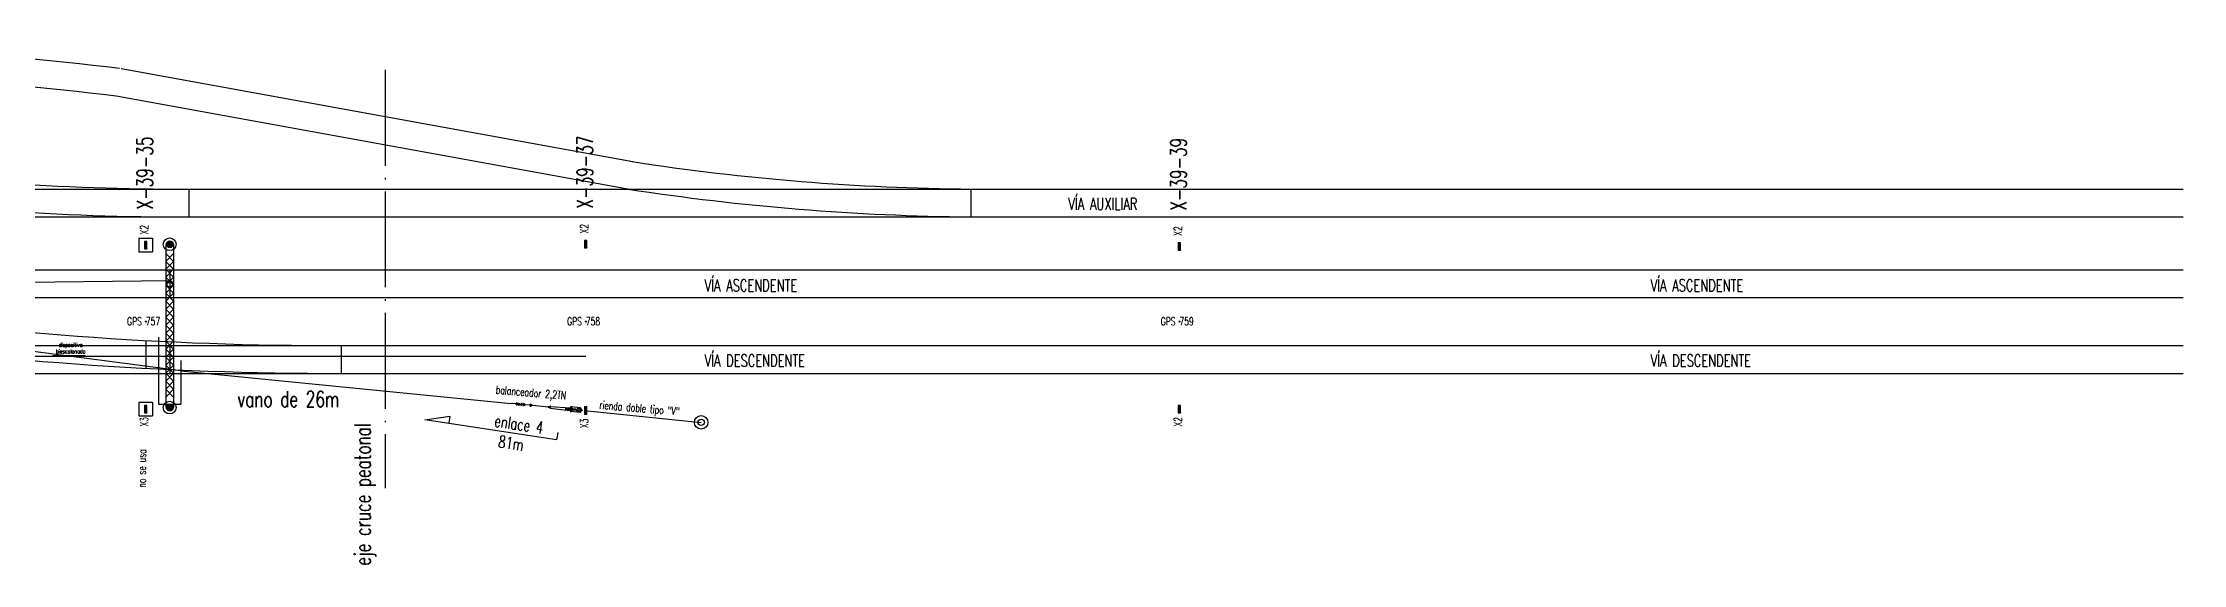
# Model space of a CAD drawing. Header units: millimetres. Extents: x 177 to 1227, y 1625 to 1695.
# Drawn here: x 1093.3 to 1227.1, y 1633.4 to 1666 of the extents above; entities that cross this region are included whole.
import ezdxf

# ---------------------------------------------------------------- set-up
doc = ezdxf.new("R2010")
doc.units = ezdxf.units.MM
doc.linetypes.add('ACAD_ISO04W100', pattern=[30, 24, -3, 0, -3])
doc.layers.add('02 L d C', color=7, linetype='Continuous', lineweight=5)
doc.layers.add('Textos catenaria', color=7, linetype='Continuous')
doc.styles.add('SIMPLEX', font='simplex.shx', dxfattribs={"width": 0.75})

# ---------------------------------------------------------------- blocks, each defined once
blk = doc.blocks.new('biescalonado')
at = {"color": 4}
for p, q in [((0.03, 0.04), (0, 0)), ((1.7, -1.06), (1.67, -1.1))]:
    blk.add_line(p, q, dxfattribs=at)
at = {"color": 4, "const_width": 0.0125}
for points in [[(-0.01, 0, 1), (0.01, 0, 1)], [(1.66, -1.1, 1), (1.67, -1.1, 1)]]:
    blk.add_lwpolyline(points, format="xyb", close=True, dxfattribs=at)
at = {"layer": '02 L d C', "color": 4}
blk.add_line((0.03, 0.04), (1.7, -1.06), dxfattribs=at)
blk = doc.blocks.new('balanceador de contrapesos')
at = {"color": 3}
for p, q in [((0.21, 0), (0.23, 0)), ((0.26, 0.03), (0.23, 0)), ((0.23, 0), (0.26, -0.03)), ((0.26, 0.05), (0.26, -0.05)), ((0.26, 0.05), (0.55, 0.05)), ((0.35, 0.14), (0.28, 0.05)), ((0.31, 0.05), (0.31, -0.05)), ((0.35, 0.14), (0.93, 0.15)), ((0.35, 0.14), (0.35, 0.05)), ((0.35, 0.05), (0.48, 0.13)), ((0.48, 0.13), (0.53, 0.13)), ((0.55, 0.05), (0.55, -0.05)), ((0.6, 0.04), (0.6, -0.04)), ((0.6, 0.04), (1.26, 0.04)), ((0.6, 0), (1.26, 0)), ((0.86, 0.11), (0.86, 0.04)), ((0.86, 0.11), (1, 0.11)), ((0.86, 0.1), (1, 0.06)), ((0.93, 0.19), (0.93, -0.19)), ((1, 0.11), (1, 0.04)), ((2.23, 0.05), (1, 0.09)), ((1.26, 0.04), (1.26, -0.04)), ((2.21, 0.04), (2.21, -0.04)), ((2.25, 0.04), (2.25, -0.04)), ((2.25, 0.02), (2.36, 0.02)), ((2.32, 0.02), (2.36, 0.02)), ((2.32, 0.02), (2.32, -0.02)), ((2.34, 0), (3.35, 0)), ((2.35, 0.03), (2.35, -0.03)), ((2.36, 0.02), (2.36, 0.02)), ((3.35, 0.01), (3.38, 0.01)), ((3.4, 0.03), (3.43, 0.03)), ((3.48, 0.06), (3.48, -0.06)), ((3.5, 0), (3.48, 0)), ((3.49, 0.01), (3.5, 0.01)), ((3.5, 0.01), (3.5, 0)), ((3.5, 0), (3.8, 0)), ((3.5, -0.01), (3.5, 0)), ((3.79, 0.01), (3.82, 0.01)), ((3.85, 0.03), (3.88, 0.03)), ((3.93, 0.06), (3.93, -0.06)), ((3.94, 0), (3.93, 0)), ((3.94, 0.01), (3.97, 0.01)), ((3.99, 0.03), (4.02, 0.03)), ((4.07, 0.06), (4.07, -0.06)), ((4.09, 0), (4.07, 0)), ((4.08, 0.01), (4.12, 0.01)), ((4.14, 0.03), (4.17, 0.03)), ((4.22, 0.06), (4.22, -0.06)), ((4.23, 0), (4.22, 0)), ((4.23, 0.01), (4.26, 0.01)), ((4.28, 0.03), (4.31, 0.03)), ((4.36, 0.06), (4.36, -0.06)), ((4.38, 0), (4.36, 0)), ((4.38, 0.01), (4.38, 0.01)), ((4.38, 0.01), (4.38, -0.01)), ((4.39, 0.01), (4.38, 0.01)), ((4.38, 0), (4.68, 0)), ((4.68, 0.01), (4.68, 0.01)), ((4.68, 0.01), (4.68, -0.01)), ((4.68, 0), (4.7, 0)), ((0.26, -0.05), (0.55, -0.05)), ((0.28, -0.05), (0.35, -0.14)), ((0.35, -0.05), (0.35, -0.14)), ((0.35, -0.05), (0.48, -0.13)), ((0.35, -0.14), (0.93, -0.15)), ((0.48, -0.13), (0.53, -0.13)), ((0.6, -0.04), (1.26, -0.04)), ((0.86, -0.04), (0.86, -0.11)), ((0.86, -0.1), (1, -0.06)), ((0.86, -0.11), (1, -0.11)), ((1, -0.04), (1, -0.11)), ((2.23, -0.05), (1, -0.09)), ((2.25, -0.02), (2.36, -0.02)), ((2.32, -0.02), (2.36, -0.02)), ((2.36, -0.02), (2.36, -0.02)), ((3.35, -0.01), (3.38, -0.01)), ((3.4, -0.03), (3.43, -0.03)), ((3.49, -0.01), (3.5, -0.01)), ((3.79, -0.01), (3.82, -0.01)), ((3.85, -0.03), (3.88, -0.03)), ((3.94, -0.01), (3.97, -0.01)), ((3.99, -0.03), (4.02, -0.03)), ((4.08, -0.01), (4.12, -0.01)), ((4.14, -0.03), (4.17, -0.03)), ((4.23, -0.01), (4.26, -0.01)), ((4.28, -0.03), (4.31, -0.03)), ((4.38, -0.01), (4.38, -0.01)), ((4.39, -0.01), (4.38, -0.01)), ((4.68, -0.01), (4.68, -0.01))]:
    blk.add_line(p, q, dxfattribs=at)
for points in [[(0.48, 0.12), (0.53, 0.12), (0.53, 0.06), (0.48, 0.06)], [(0.48, -0.12), (0.53, -0.12), (0.53, -0.06), (0.48, -0.06)]]:
    blk.add_lwpolyline(points, close=True, dxfattribs=at)
blk.add_circle((0, 0), 0.00196, dxfattribs=at)
for centre, radius, start, end in [((2.23, 0.04), 0.024, 0, 180), ((3.42, 0), 0.038, 114.8234, 176.745), ((3.49, 0), 0.0739, 135.7092, 176.4518), ((3.49, 0), 0.0672, 96.0093, 133.3639), ((3.86, 0), 0.038, 114.8234, 176.745), ((3.94, 0), 0.0739, 135.7092, 176.4518), ((3.93, 0), 0.0672, 96.0093, 133.3639), ((4.01, 0), 0.038, 114.8234, 176.745), ((4.09, 0), 0.0739, 135.7092, 176.4518), ((4.08, 0), 0.0672, 96.0093, 133.3639), ((4.15, 0), 0.038, 114.8234, 176.745), ((4.23, 0), 0.0739, 135.7092, 176.4518), ((4.23, 0), 0.0672, 96.0093, 133.3639), ((4.3, 0), 0.038, 114.8234, 176.745), ((4.38, 0), 0.0739, 135.7092, 176.4518), ((4.37, 0), 0.0672, 96.0093, 133.3639), ((2.23, -0.04), 0.024, 180, 0), ((3.42, 0), 0.038, 183.255, 245.1766), ((3.49, 0), 0.0739, 183.5482, 224.2908), ((3.49, 0), 0.0672, 226.6361, 263.9907), ((3.86, 0), 0.038, 183.255, 245.1766), ((3.94, 0), 0.0739, 183.5482, 224.2908), ((3.93, 0), 0.0672, 226.6361, 263.9907), ((4.01, 0), 0.038, 183.255, 245.1766), ((4.09, 0), 0.0739, 183.5482, 224.2908), ((4.08, 0), 0.0672, 226.6361, 263.9907), ((4.15, 0), 0.038, 183.255, 245.1766), ((4.23, 0), 0.0739, 183.5482, 224.2908), ((4.23, 0), 0.0672, 226.6361, 263.9907), ((4.3, 0), 0.038, 183.255, 245.1766), ((4.38, 0), 0.0739, 183.5482, 224.2908), ((4.37, 0), 0.0672, 226.6361, 263.9907)]:
    blk.add_arc(centre, radius, start, end, dxfattribs=at)

msp = doc.modelspace()

# ---------------------------------------------------------------- hatches: boundary and pattern name
for points in [[(1099.706, 1653.11), (1099.846, 1653.11), (1099.846, 1653.57), (1099.706, 1653.57)], [(1101.066, 1653.39, 1), (1101.486, 1653.39, 1)], [(1127.206, 1653.17), (1127.346, 1653.17), (1127.346, 1653.63), (1127.206, 1653.63)], [(1164.306, 1653.03), (1164.446, 1653.03), (1164.446, 1653.49), (1164.306, 1653.49)], [(1099.706, 1642.85), (1099.846, 1642.85), (1099.846, 1643.31), (1099.706, 1643.31)], [(1101.066, 1643.17, 1), (1101.486, 1643.17, 1)], [(1127.206, 1642.75), (1127.346, 1642.75), (1127.346, 1643.21), (1127.206, 1643.21)], [(1164.306, 1642.85), (1164.446, 1642.85), (1164.446, 1643.31), (1164.306, 1643.31)]]:
    msp.add_hatch(color=256).paths.add_polyline_path(points)

# ---------------------------------------------------------------- linework, layer by layer
at = {"color": 8}
for p, q in [((1130.216, 1658.552), (1098.238, 1664.375)), ((1129.904, 1656.84), (1097.926, 1662.664)), ((982.69, 1656.84), (1227.107, 1656.84)), ((1102.484, 1655.1), (1102.484, 1656.84)), ((1151.344, 1656.84), (1151.344, 1655.1)), ((982.69, 1655.1), (1227.107, 1655.1)), ((1099.351, 1653.765), (1100.201, 1653.765)), ((1099.351, 1653.765), (1099.351, 1652.915)), ((1100.201, 1653.765), (1100.201, 1652.915)), ((1099.351, 1652.915), (1100.201, 1652.915)), ((177.441, 1651.79), (1227.107, 1651.79)), ((177.441, 1650.05), (1227.107, 1650.05)), ((177.441, 1647.05), (1227.107, 1647.05)), ((177.441, 1645.31), (1227.107, 1645.31)), ((1099.351, 1643.505), (1100.201, 1643.505)), ((1099.351, 1643.505), (1099.351, 1642.655)), ((1099.351, 1642.655), (1100.201, 1642.655)), ((1100.201, 1643.505), (1100.201, 1642.655))]:
    msp.add_line(p, q, dxfattribs=at)
at = {"linetype": 'ACAD_ISO04W100', "ltscale": 0.25}
msp.add_line((1114.744, 1664.299), (1114.744, 1638.125), dxfattribs=at)
for p, q in [((1099.706, 1653.57), (1099.706, 1653.11)), ((1099.846, 1653.57), (1099.706, 1653.57)), ((1099.706, 1653.57), (1099.846, 1653.11)), ((1099.846, 1653.11), (1099.846, 1653.57)), ((1127.206, 1653.63), (1127.206, 1653.17)), ((1127.346, 1653.63), (1127.206, 1653.63)), ((1127.206, 1653.63), (1127.346, 1653.17)), ((1127.346, 1653.17), (1127.346, 1653.63)), ((1164.306, 1653.49), (1164.306, 1653.03)), ((1164.446, 1653.49), (1164.306, 1653.49)), ((1164.306, 1653.49), (1164.446, 1653.03)), ((1164.446, 1653.03), (1164.446, 1653.49)), ((1099.706, 1653.11), (1099.846, 1653.11)), ((1127.206, 1653.17), (1127.346, 1653.17)), ((1164.306, 1653.03), (1164.446, 1653.03)), ((1101.276, 1651.79), (1101.276, 1650.05)), ((1099.776, 1647.369), (1099.776, 1645.627)), ((1101.276, 1647.05), (1101.276, 1645.31)), ((1111.984, 1647.05), (1111.984, 1645.31)), ((1094.976, 1646.43), (1094.976, 1646.38)), ((1099.706, 1643.31), (1099.706, 1642.85)), ((1099.846, 1643.31), (1099.706, 1643.31)), ((1099.706, 1643.31), (1099.846, 1642.85)), ((1099.706, 1642.85), (1099.846, 1642.85)), ((1099.846, 1642.85), (1099.846, 1643.31)), ((1117.224, 1642.412), (1118.783, 1642.634)), ((1118.783, 1642.634), (1118.715, 1642.185)), ((1127.206, 1643.21), (1127.206, 1642.75)), ((1127.346, 1643.21), (1127.206, 1643.21)), ((1127.206, 1643.21), (1127.346, 1642.75)), ((1127.206, 1642.98), (1134.489, 1642.244)), ((1127.206, 1642.75), (1127.346, 1642.75)), ((1127.346, 1642.75), (1127.346, 1643.21)), ((1164.306, 1643.31), (1164.306, 1642.85)), ((1164.446, 1643.31), (1164.306, 1643.31)), ((1164.306, 1643.31), (1164.446, 1642.85)), ((1164.306, 1642.85), (1164.446, 1642.85)), ((1164.446, 1642.85), (1164.446, 1643.31)), ((1125.453, 1641.158), (1117.224, 1642.412)), ((1125.522, 1641.607), (1125.453, 1641.158))]:
    msp.add_line(p, q)
at = {"color": 4}
for p, q in [((1101.031, 1653.39), (1101.031, 1643.17)), ((1101.521, 1653.39), (1101.521, 1643.17)), ((1101.521, 1652.822), (1101.031, 1652.322)), ((1101.031, 1652.822), (1101.521, 1652.322)), ((1101.521, 1652.322), (1101.031, 1651.822)), ((1101.031, 1652.322), (1101.521, 1651.822)), ((1101.521, 1651.822), (1101.031, 1651.322)), ((1101.031, 1651.822), (1101.521, 1651.322)), ((1101.521, 1651.322), (1101.031, 1650.822)), ((1101.031, 1651.322), (1101.521, 1650.822)), ((1101.521, 1650.822), (1101.031, 1650.322)), ((1101.031, 1650.822), (1101.521, 1650.322)), ((1101.521, 1650.322), (1101.031, 1649.822)), ((1101.031, 1650.322), (1101.521, 1649.822)), ((1101.521, 1649.822), (1101.031, 1649.322)), ((1101.031, 1649.822), (1101.521, 1649.322)), ((1101.521, 1649.322), (1101.031, 1648.822)), ((1101.031, 1649.322), (1101.521, 1648.822)), ((1101.521, 1648.822), (1101.031, 1648.322)), ((1101.031, 1648.822), (1101.521, 1648.322)), ((1101.521, 1648.322), (1101.031, 1647.822)), ((1101.031, 1648.322), (1101.521, 1647.822)), ((1101.521, 1647.822), (1101.031, 1647.322)), ((1101.031, 1647.822), (1101.521, 1647.322)), ((1101.521, 1647.322), (1101.031, 1646.822)), ((1101.031, 1647.322), (1101.521, 1646.822)), ((1101.521, 1646.822), (1101.031, 1646.322)), ((1101.031, 1646.822), (1101.521, 1646.322)), ((1101.521, 1646.322), (1101.031, 1645.822)), ((1101.031, 1646.322), (1101.521, 1645.822)), ((1101.521, 1645.822), (1101.031, 1645.322)), ((1101.031, 1645.822), (1101.521, 1645.322)), ((1101.521, 1645.322), (1101.031, 1644.822)), ((1101.031, 1645.322), (1101.521, 1644.822)), ((1101.521, 1644.822), (1101.031, 1644.322)), ((1101.031, 1644.822), (1101.521, 1644.322)), ((1101.521, 1644.322), (1101.031, 1643.822)), ((1101.031, 1644.322), (1101.521, 1643.822))]:
    msp.add_line(p, q, dxfattribs=at)
at = {"color": 1}
for p, q in [((1064.576, 1650.721), (1101.276, 1651.12)), ((1065.276, 1646.38), (1100.576, 1646.38)), ((1100.576, 1646.38), (1127.276, 1646.38))]:
    msp.add_line(p, q, dxfattribs=at)
at = {"color": 6}
for q in [(1065.976, 1650.157), (1122.606, 1643.434)]:
    msp.add_line((1101.976, 1645.469), q, dxfattribs=at)
at = {"color": 5}
for p, q in [((1100.576, 1647.58), (1100.576, 1643.38)), ((1101.976, 1646.12), (1101.976, 1643.38)), ((1100.576, 1643.38), (1101.976, 1643.38))]:
    msp.add_line(p, q, dxfattribs=at)
at = {"color": 8}
for centre in [(1101.276, 1653.39), (1101.276, 1643.17)]:
    msp.add_circle(centre, 0.4, dxfattribs=at)
for centre, radius in [((1101.276, 1653.39), 0.21), ((1101.276, 1650.92), 0.2), ((1099.776, 1648.55), 0.0293), ((1127.276, 1648.55), 0.0293), ((1164.376, 1648.55), 0.0293), ((1101.276, 1643.17), 0.21), ((1134.489, 1642.244), 0.425), ((1134.489, 1642.244), 0.2)]:
    msp.add_circle(centre, radius)
for centre, radius, start, end in [((1070.886, 1434.647), 231.354, 83.23704, 89.85183), ((1070.886, 1434.647), 229.614, 83.23704, 89.85183), ((1102.157, 1816.976), 160.136, 261.59085, 270.11577), ((1152.889, 1807.097), 150.264, 261.3028, 269.41766), ((1102.157, 1816.976), 161.876, 261.59085, 270.11577), ((1152.889, 1807.097), 152.004, 261.3028, 269.41766)]:
    msp.add_arc(centre, radius, start, end, dxfattribs=at)
for radius in [221.588, 223.328]:
    msp.add_arc((1111.659, 1868.638), radius, 261.56295, 270.08109)

# ---------------------------------------------------------------- block references
for name, p, rotation in [('biescalonado', (1093.977, 1646.38), 33.39072074440782), ('balanceador de contrapesos', (1127.279, 1642.973), 174.3650744774758)]:
    msp.add_blockref(name, p, dxfattribs=dict(rotation=rotation))

# ---------------------------------------------------------------- texts
at = {"layer": 'Textos catenaria', "style": 'SIMPLEX', "width": 0.7}
for s, height, rotation, p in [('X-39-35', 1, 90, (1100.223, 1655.568)), ('X-39-37', 1, 90, (1127.723, 1655.628)), ('X-39-39', 1, 90, (1164.823, 1655.488)), ('X2', 0.5, 90, (1099.923, 1654)), ('X2', 0.5, 90, (1127.423, 1654.06)), ('X2', 0.5, 90, (1164.523, 1653.92)), ('balanceador 2,2TN', 0.5, 355.18199, (1121.641, 1644.042)), ('rienda doble tipo "V"', 0.5, 355.18199, (1128.115, 1643.098)), ('X3', 0.5, 90, (1099.923, 1641.977)), ('eje cruce peatonal', 1, 90, (1113.832, 1633.276)), ('enlace 4', 0.75, 351.40839, (1121.526, 1641.989)), ('81m', 0.75, 351.40839, (1121.771, 1640.689)), ('X3', 0.5, 90, (1127.423, 1641.877)), ('X2', 0.5, 90, (1164.523, 1641.977))]:
    msp.add_text(s, height=height, rotation=rotation, dxfattribs=at).set_placement(p)
for s, height, p in [('VÍA AUXILIAR', 0.75, (1157.431, 1655.539)), ('VÍA ASCENDENTE', 0.75, (1134.7, 1650.442)), ('VÍA ASCENDENTE', 0.75, (1193.822, 1650.442)), ('GPS 757', 0.5, (1098.606, 1648.32)), ('GPS 758', 0.5, (1126.106, 1648.32)), ('GPS 759', 0.5, (1163.206, 1648.32)), ('biescalonado', 0.25, (1094.164, 1646.56)), ('dispositivo', 0.25, (1094.345, 1646.967)), ('VÍA DESCENDENTE', 0.75, (1134.7, 1645.734)), ('VÍA DESCENDENTE', 0.75, (1193.822, 1645.734)), ('vano de 26m', 1, (1105.516, 1643.201))]:
    msp.add_text(s, height=height, dxfattribs=at).set_placement(p)
at = {"layer": 'Textos catenaria', "color": 7, "style": 'SIMPLEX', "width": 0.7}
msp.add_text('no se usa', height=0.5, rotation=89.39266, dxfattribs=at).set_placement((1099.772, 1638.16))

doc.saveas('drawing.dxf')
